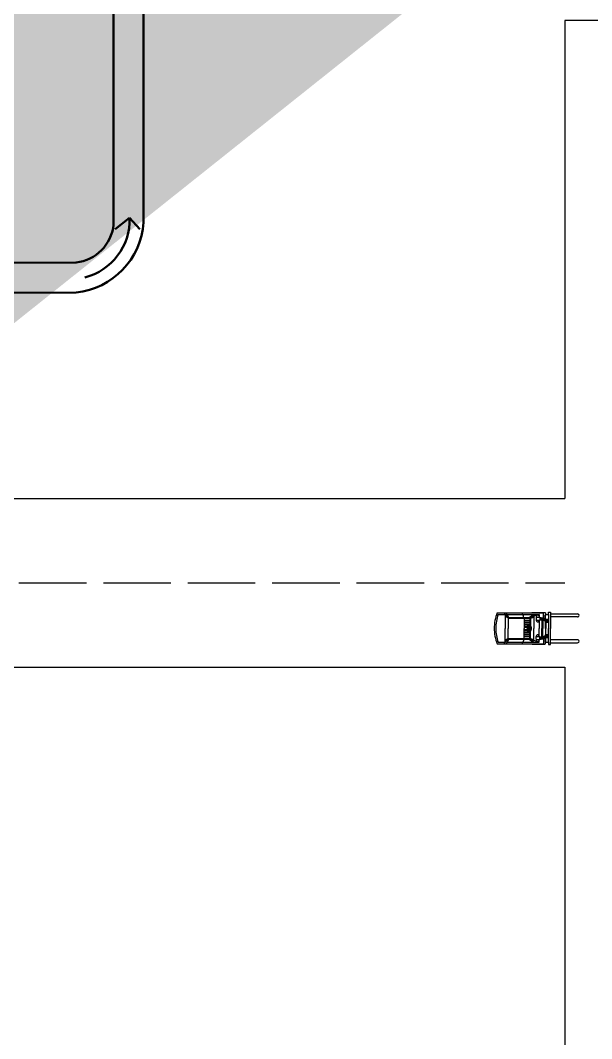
# Model space of a CAD drawing. Header units: millimetres. Extents: x -17739 to 130674, y -21116 to 94884.
# Drawn here: x 73285 to 88508, y 24726 to 51884 of the extents above; entities that cross this region are included whole.
import ezdxf

# ---------------------------------------------------------------- set-up
doc = ezdxf.new("R2010")
doc.units = ezdxf.units.MM
doc.linetypes.add('ACAD_ISO02W100', pattern=[15, 12, -3])
doc.layers.add('AM_0', color=7, linetype='Continuous', lineweight=50)
doc.layers.add('Pathways', color=50, linetype='ACAD_ISO02W100')
doc.layers.add('Workstations', color=7, linetype='Continuous')

msp = doc.modelspace()

# ---------------------------------------------------------------- hatches: boundary and pattern name
h = msp.add_hatch()
h.set_pattern_fill('GRAVEL', color=256)
h.set_pattern_definition([(228.0127875, (-27627.5733, -20782.793), (-203.200000016, -228.599999986), [3.4172144, -338.3048364]), (184.969741, (-27629.8593, -20785.333), (304.7999998794, 25.400001447), [5.8640472, -580.540489]), (132.5104471, (-27635.7013, -20785.841), (254.000000107, -279.399999902), [4.1348152, -409.347228]), (267.273689, (-27645.6073, -20792.191), (25.400000053, 507.999999997), [5.3400452, -528.6643743]), (292.8336542, (-27645.8613, -20797.525), (-127.000000011, 304.7999999956), [5.236337, -518.3980775]), (357.273689, (-27643.8293, -20802.351), (-507.999999997, 25.400000053), [5.3400452, -528.6643743]), (37.69424047, (-27638.4953, -20802.605), (-330.1999999854, -254.000000019), [7.0619366, -699.131153]), (72.2553284, (-27632.9073, -20798.287), (177.800000048, 558.799999985), [6.6671952, -660.052566]), (121.4295656, (-27630.8753, -20791.937), (-203.200000029, 330.199999982), [5.35813, -530.455457]), (175.2363583, (-27633.6693, -20787.365), (279.399999996, -25.400000044), [6.1171328, -299.7393695]), (222.3974378, (-27639.7653, -20786.857), (-304.7999999902, -279.4000000106), [7.9107792, -783.167725]), (138.8140748, (-27620.4613, -20792.445), (-177.79999999, 152.400000012), [2.7000454, -267.3056582]), (171.4692344, (-27622.4933, -20790.667), (330.200000009, -50.799999942), [5.1368198, -508.54639]), (225, (-27627.573, -20789.905), (-4e-15, -25.4), [3.5920934, -32.328931]), (203.1985905, (-27629.3513, -20786.857), (127.000000003, 50.79999999), [1.9344132, -191.5062237]), (291.8014095, (-27631.1293, -20787.619), (-25.4, 76.2), [2.7356562, -134.04753]), (30.9637565, (-27630.1133, -20790.159), (76.2, 50.8), [4.4431966, -143.6629815]), (161.565051, (-27626.303, -20787.873), (50.8, -25.4), [3.2128714, -77.108981]), (16.3895403, (-27645.8613, -20787.619), (254, 76.2), [4.50088, -445.5882667]), (70.3461759, (-27641.5433, -20786.349), (-101.60000001, -279.399999997), [3.7759894, -373.8221568]), (293.1985905, (-27626.3033, -20782.793), (-50.79999999, 127.000000004), [3.868801, -189.571836]), (343.6104597, (-27624.7793, -20786.349), (-254.000000005, 76.199999982), [4.50088, -445.5882667]), (339.4439548, (-27645.8613, -20803.367), (-127, 50.8), [4.340352, -212.677343]), (294.7751406, (-27641.7973, -20804.891), (-127.000000151, 279.399999931), [3.6367212, -360.0359338]), (66.8014095, (-27626.0493, -20808.193), (50.79999999, 127.000000003), [3.868801, -189.571836]), (17.3540246, (-27624.5253, -20804.637), (-330.199999993, -101.600000021), [4.2578274, -421.5237598]), (69.4439548, (-27638.4953, -20808.193), (-50.8, -127), [2.170176, -214.847519]), (101.3099325, (-27627.5733, -20808.193), (-25.4, 101.6), [1.295146, -128.2199496]), (165.9637565, (-27627.827, -20806.923), (76.2, -25.4), [5.236337, -99.490546]), (186.009006, (-27632.9073, -20805.653), (253.999999999, 25.400000013), [4.85267, -480.4136486]), (303.6900675, (-27630.113, -20792.445), (-25.4, 50.8), [3.6632388, -87.9177636]), (353.1572266, (-27628.0813, -20795.493), (431.8000000027, -50.7999999774), [6.3955676, -633.1600907]), (60.9453959, (-27621.7313, -20796.255), (-101.600000003, -177.8), [2.6150824, -258.893923]), (90, (-27620.46, -20793.97), (-25.4, 25.4), [1.524, -23.876]), (120.2564372, (-27633.4153, -20804.891), (101.599999988, -177.800000007), [3.5286696, -349.3394077]), (48.0127875, (-27635.1933, -20801.843), (203.200000017, 228.599999985), [6.8344288, -334.887622]), (0, (-27630.62, -20796.763), (25.4, 25.4), [6.604, -18.796]), (325.3048465, (-27624.0173, -20796.763), (254.000000096, -177.799999863), [4.0160956, -397.5931672]), (254.054604, (-27620.7153, -20799.049), (-25.4, -101.6), [3.6982908, -181.2165004]), (207.64597536, (-27621.7313, -20802.605), (-482.600000018, -253.999999966), [6.021451, -596.1246442]), (175.42607874, (-27627.0653, -20805.399), (-330.2, 25.4), [6.3702946, -630.6584646])])
edge = h.paths.add_edge_path()
edge.add_line((-6197, -19436), (-6197, 76756))
edge.add_arc((-4197, 76756), 2000, 90, 180)
edge.add_line((-4197, 78756), (116945, 78756))

# ---------------------------------------------------------------- linework, layer by layer
at = {"color": 2}
for p, q in [((32743, 39134), (87797, 39134)), ((32743, 34634), (87797, 34634))]:
    msp.add_line(p, q, dxfattribs=at)
at = {"color": 0}
for p, q in [((85990, 36083), (86908, 36083)), ((86019, 36042), (86208, 36042)), ((86283, 35959), (86170, 36083)), ((86208, 36042), (86208, 35669)), ((86283, 35938), (86208, 35997)), ((86303, 35959), (86231, 36083)), ((86255, 36042), (86675, 36042)), ((86283, 35959), (86883, 35959)), ((86283, 35959), (86283, 35669)), ((86283, 35938), (86862, 35938)), ((86696, 36006), (86651, 36083)), ((86680, 36035), (87110, 36035)), ((86696, 35959), (86696, 36006)), ((86711, 35938), (86711, 35669)), ((86711, 35883), (86862, 35883)), ((86711, 35869), (86862, 35869)), ((86845, 35959), (86959, 36035)), ((86862, 35938), (86862, 35669)), ((86883, 35959), (86972, 35993)), ((86883, 35938), (86972, 35971)), ((86883, 35959), (86883, 35669)), ((86897, 35993), (86972, 35993)), ((86908, 36083), (86921, 36093)), ((86908, 36083), (87223, 36083)), ((86921, 36093), (87265, 36093)), ((87110, 36035), (86972, 35993)), ((86972, 35993), (86972, 35669)), ((87028, 35971), (87028, 35889)), ((87028, 35971), (87130, 35971)), ((87028, 35889), (87130, 35889)), ((87110, 36035), (87110, 35971)), ((87110, 35889), (87110, 35669)), ((87130, 35971), (87159, 35961)), ((87130, 35971), (87130, 35889)), ((87130, 35889), (87159, 35899)), ((87158, 35948), (87267, 35948)), ((87159, 35961), (87159, 35948)), ((87159, 35911), (87159, 35899)), ((87159, 35911), (87178, 35911)), ((87178, 35929), (87178, 35669)), ((87258, 35929), (87178, 35929)), ((87210, 35903), (87210, 35669)), ((87232, 35903), (87210, 35903)), ((87223, 35948), (87223, 36083)), ((87223, 36005), (87278, 36005)), ((87232, 35911), (87232, 35903)), ((87258, 35911), (87232, 35911)), ((87258, 35911), (87258, 35929)), ((87265, 36093), (87278, 36079)), ((87265, 35862), (87265, 35887)), ((87265, 35887), (87303, 35887)), ((87303, 35862), (87265, 35862)), ((87278, 35958), (87267, 35948)), ((87267, 35948), (87267, 35892)), ((87267, 35911), (87303, 35911)), ((87267, 35892), (87303, 35892)), ((87278, 36079), (87278, 36036)), ((87278, 36036), (87356, 36036)), ((87278, 35917), (87278, 36036)), ((87278, 36036), (87356, 36036)), ((87278, 35917), (87356, 35917)), ((87278, 35669), (87278, 35862)), ((87303, 35911), (87303, 35892)), ((87303, 35887), (87303, 35862)), ((87310, 35911), (87356, 35911)), ((87310, 35892), (87310, 35911)), ((87310, 35892), (87356, 35892)), ((87310, 35887), (87356, 35887)), ((87310, 35862), (87310, 35887)), ((87356, 35862), (87310, 35862)), ((87356, 36098), (87415, 36098)), ((87356, 36036), (87356, 36098)), ((87356, 36036), (87356, 35669)), ((87415, 36098), (87415, 36056)), ((87415, 36056), (88130, 36056)), ((87415, 36056), (87415, 35973)), ((88130, 35973), (87415, 35973)), ((87415, 35973), (87415, 35669)), ((86208, 35296), (86208, 35669)), ((86283, 35379), (86283, 35669)), ((86711, 35828), (86862, 35828)), ((86711, 35814), (86862, 35814)), ((86711, 35773), (86862, 35773)), ((86711, 35759), (86862, 35759)), ((86711, 35717), (86862, 35717)), ((86711, 35704), (86862, 35704)), ((86711, 35400), (86711, 35669)), ((86711, 35635), (86862, 35635)), ((86711, 35621), (86862, 35621)), ((86711, 35579), (86862, 35579)), ((86803, 35701), (86831, 35669)), ((86803, 35638), (86831, 35669)), ((86808, 35715), (86839, 35681)), ((86808, 35623), (86839, 35657)), ((86851, 35682), (86882, 35714)), ((86851, 35656), (86882, 35624)), ((86858, 35669), (86887, 35699)), ((86858, 35669), (86887, 35639)), ((86862, 35400), (86862, 35669)), ((86883, 35379), (86883, 35669)), ((86972, 35345), (86972, 35669)), ((87110, 35449), (87110, 35669)), ((87178, 35409), (87178, 35669)), ((87210, 35435), (87210, 35669)), ((87278, 35669), (87278, 35476)), ((87289, 35832), (87302, 35846)), ((87289, 35832), (87289, 35669)), ((87289, 35830), (87356, 35830)), ((87289, 35506), (87289, 35669)), ((87340, 35846), (87302, 35846)), ((87356, 35830), (87340, 35846)), ((87356, 35302), (87356, 35669)), ((87415, 35365), (87415, 35669)), ((86283, 35379), (86170, 35255)), ((86283, 35400), (86208, 35342)), ((86303, 35379), (86231, 35255)), ((86283, 35400), (86862, 35400)), ((86283, 35379), (86883, 35379)), ((86696, 35332), (86651, 35255)), ((86696, 35379), (86696, 35332)), ((86711, 35566), (86862, 35566)), ((86711, 35524), (86862, 35524)), ((86711, 35510), (86862, 35510)), ((86711, 35469), (86862, 35469)), ((86711, 35455), (86862, 35455)), ((86845, 35379), (86959, 35303)), ((86883, 35400), (86972, 35368)), ((86883, 35379), (86972, 35345)), ((86897, 35345), (86972, 35345)), ((87110, 35303), (86972, 35345)), ((87028, 35449), (87130, 35449)), ((87028, 35367), (87028, 35449)), ((87028, 35367), (87130, 35367)), ((87110, 35303), (87110, 35367)), ((87130, 35367), (87130, 35449)), ((87130, 35449), (87159, 35439)), ((87130, 35367), (87159, 35377)), ((87158, 35390), (87267, 35390)), ((87159, 35427), (87159, 35439)), ((87159, 35427), (87178, 35427)), ((87159, 35377), (87159, 35390)), ((87258, 35409), (87178, 35409)), ((87232, 35435), (87210, 35435)), ((87223, 35390), (87223, 35255)), ((87223, 35333), (87278, 35333)), ((87232, 35428), (87232, 35435)), ((87258, 35428), (87232, 35428)), ((87258, 35428), (87258, 35409)), ((87265, 35476), (87265, 35451)), ((87303, 35476), (87265, 35476)), ((87265, 35451), (87303, 35451)), ((87267, 35446), (87303, 35446)), ((87267, 35390), (87267, 35446)), ((87267, 35428), (87303, 35428)), ((87278, 35380), (87267, 35390)), ((87278, 35421), (87356, 35421)), ((87278, 35421), (87278, 35302)), ((87289, 35508), (87356, 35508)), ((87289, 35506), (87302, 35492)), ((87340, 35492), (87302, 35492)), ((87303, 35451), (87303, 35476)), ((87303, 35428), (87303, 35446)), ((87356, 35476), (87310, 35476)), ((87310, 35476), (87310, 35451)), ((87310, 35451), (87356, 35451)), ((87310, 35446), (87310, 35428)), ((87310, 35446), (87356, 35446)), ((87310, 35428), (87356, 35428)), ((87356, 35508), (87340, 35492)), ((87415, 35282), (87415, 35365)), ((88130, 35365), (87415, 35365)), ((85990, 35255), (86908, 35255)), ((86019, 35296), (86208, 35296)), ((86255, 35296), (86675, 35296)), ((86680, 35303), (87110, 35303)), ((86908, 35255), (87223, 35255)), ((86908, 35255), (86921, 35245)), ((86921, 35245), (87265, 35245)), ((87265, 35245), (87278, 35259)), ((87278, 35302), (87356, 35302)), ((87278, 35259), (87278, 35302)), ((87278, 35302), (87356, 35302)), ((87356, 35302), (87356, 35240)), ((87356, 35240), (87415, 35240)), ((87415, 35240), (87415, 35282)), ((87415, 35282), (88130, 35282))]:
    msp.add_line(p, q, dxfattribs=at)
for centre, radius in [((87227, 35889), 8.59), ((87251, 35889), 8.56), ((87227, 35449), 8.59), ((87251, 35449), 8.56)]:
    msp.add_circle(centre, radius, dxfattribs=at)
for centre, radius, start, end in [((87054, 35669), 1142, 158.7393, 180), ((87054, 35669), 1100, 160.2066, 180), ((87070, 35978), 42.3, 18.2467, 188.5274), ((87070, 35882), 42.3, 171.4726, 341.7533), ((87194, 35930), 46.9, 137.9645, 222.0355), ((87194, 35930), 40.3, 153.635, 208.1281), ((88130, 36015), 41.4, 269.9999, 90.0001), ((87054, 35669), 1142, 180, 201.2607), ((87054, 35669), 1100, 180, 199.7934), ((86912, 35673), 127, 164.2135, 180), ((86912, 35673), 127, 180, 181.6541), ((86912, 35665), 127, 178.3459, 180), ((86912, 35665), 127, 180, 195.7865), ((86879, 35682), 92.5, 145.6849, 164.2135), ((86879, 35656), 92.5, 195.7865, 214.3151), ((86912, 35673), 113, 164.2135, 180), ((86912, 35673), 113, 180, 181.8556), ((86912, 35665), 113, 178.1444, 180), ((86912, 35665), 113, 180, 195.7865), ((86858, 35697), 67, 121.2524, 145.6849), ((86879, 35682), 78.7, 145.6849, 164.2135), ((86879, 35656), 78.7, 195.7865, 214.3151), ((86858, 35642), 67, 214.3151, 238.7476), ((86858, 35697), 53.2, 121.2524, 145.6849), ((86858, 35642), 53.2, 214.3151, 238.7476), ((86845, 35718), 41.3, 90, 121.2524), ((86845, 35620), 41.3, 238.7476, 270), ((86845, 35718), 27.5, 90, 121.2524), ((86845, 35620), 27.5, 238.7476, 270), ((86847, 35670), 14.6, 159.1068, 180), ((86847, 35670), 14.6, 180, 184.0185), ((86847, 35668), 14.6, 175.9815, 180), ((86847, 35668), 14.6, 180, 200.8932), ((86846, 35670), 13.4, 137.3373, 159.1068), ((86846, 35668), 13.4, 200.8932, 222.6627), ((86846, 35671), 12.5, 114.2023, 137.3373), ((86846, 35667), 12.5, 222.6627, 245.7977), ((86845, 35672), 11.4, 90, 114.2023), ((86845, 35666), 11.4, 245.7977, 270), ((86845, 35718), 41.3, 58.7476, 90), ((86845, 35718), 27.5, 58.7476, 90), ((86845, 35672), 11.4, 65.7977, 90), ((86845, 35666), 11.4, 270, 294.2023), ((86845, 35620), 27.5, 270, 301.2524), ((86845, 35620), 41.3, 270, 301.2524), ((86845, 35671), 12.5, 42.6627, 65.7977), ((86845, 35667), 12.5, 294.2023, 317.3373), ((86844, 35670), 13.4, 20.8932, 42.6627), ((86844, 35668), 13.4, 317.3373, 339.1068), ((86843, 35670), 14.6, 0, 20.8932), ((86843, 35668), 14.6, 339.1068, 0), ((86843, 35670), 14.6, 355.9815, 360), ((86843, 35668), 14.6, 0, 4.0185), ((86831, 35697), 53.2, 34.3151, 58.7476), ((86831, 35642), 53.2, 301.2524, 325.6849), ((86831, 35697), 67, 34.3151, 58.7476), ((86831, 35642), 67, 301.2524, 325.6849), ((86810, 35682), 78.7, 15.7865, 34.3151), ((86810, 35656), 78.7, 325.6849, 344.2135), ((86777, 35673), 113, 0, 15.7865), ((86777, 35665), 113, 344.2135, 0), ((86810, 35682), 92.5, 15.7865, 34.3151), ((86810, 35656), 92.5, 325.6849, 344.2135), ((86777, 35673), 113, 358.1444, 0), ((86777, 35665), 113, 0, 1.8556), ((86777, 35673), 127, 0, 15.7865), ((86777, 35665), 127, 344.2135, 0), ((86777, 35673), 127, 358.3459, 0), ((86777, 35665), 127, 0, 1.6541), ((87070, 35456), 42.3, 18.2467, 188.5274), ((87070, 35360), 42.3, 171.4726, 341.7533), ((87194, 35408), 46.9, 137.9645, 222.0355), ((87194, 35408), 40.3, 151.8719, 206.365), ((88130, 35323), 41.4, 269.9999, 90.0001)]:
    msp.add_arc(centre, radius, start, end, dxfattribs=at)
at = {"layer": 'AM_0', "color": 2}
msp.add_line((76195, 46613), (75812, 46312), dxfattribs=at)
at = {"layer": 'AM_0', "color": 1}
for points in [[(45770, 44618), (45769, 45418), (74769, 45427, 0.349582), (75769, 46427), (75769, 55927)], [(75769, 55927), (76569, 55927), (76569, 46492, -0.364541), (74769, 44627), (45770, 44618)]]:
    msp.add_lwpolyline(points, format="xyb", dxfattribs=at)
at = {"layer": 'AM_0', "color": 2}
msp.add_lwpolyline([(76195, 46613), (76464, 46312)], dxfattribs=at)
for centre, radius, start, end in [((74608, 46565), 1588, 284.3049, 1.7223), ((75485, 45764), 2.5, 359.6987, 0)]:
    msp.add_arc(centre, radius, start, end, dxfattribs=at)
at = {"layer": 'Pathways', "ltscale": 150}
msp.add_line((32746, 36884), (87797, 36884), dxfattribs=at)
at = {"layer": 'Workstations', "color": 2}
msp.add_lwpolyline([(87797, 34634), (87797, 21884), (104797, 21884), (104797, 51884), (87797, 51884), (87797, 39134)], dxfattribs=at)

doc.saveas('drawing.dxf')
